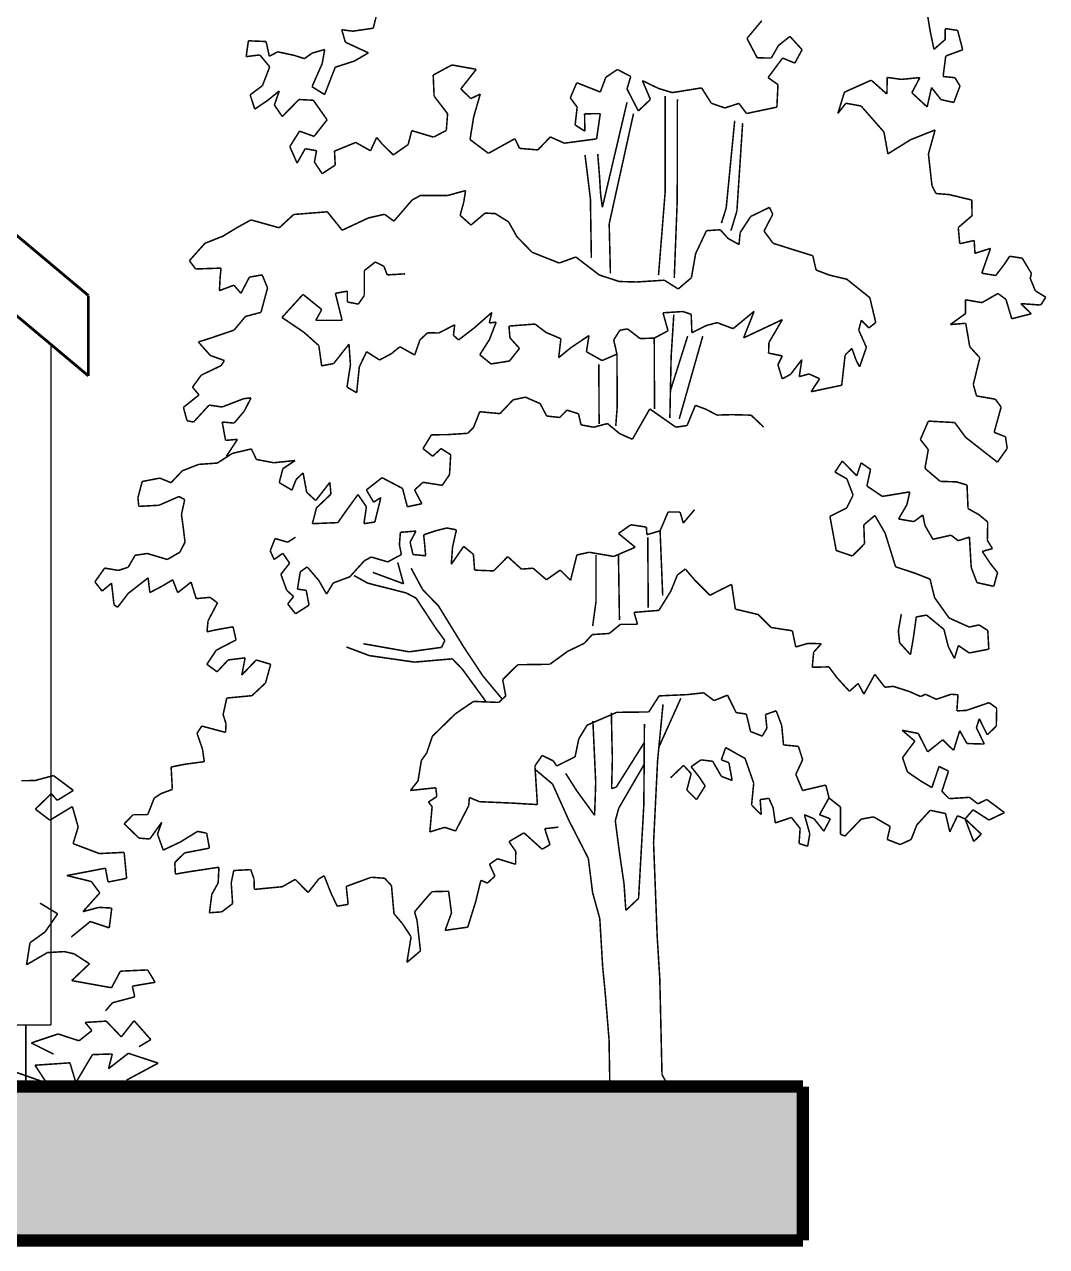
# Model space of a CAD drawing. Extents: x -27.1 to 14.4, y -13.6 to 27.5.
# Drawn here: x -11.464 to -8.144, y 9.44 to 13.411 of the extents above; entities that cross this region are included whole.
import ezdxf

# ---------------------------------------------------------------- set-up
doc = ezdxf.new("R2010")
doc.units = 0
doc.header["$MEASUREMENT"] = 0
for name, color, linetype, lineweight, plot in [('CLOSET', 7, 'Continuous', 0, False), ('CUBIERTAS', 7, 'Continuous', 0, False), ('MUROS_EXTERIORES', 7, 'Continuous', 0, False), ('TRAMAS', 7, 'Continuous', 0, False)]:
    doc.layers.add(name, color=color, linetype=linetype, lineweight=lineweight, plot=plot)

# ---------------------------------------------------------------- blocks, each defined once
blk = doc.blocks.new('FILL_13')
at = {"layer": 'TRAMAS', "linetype": 'Continuous'}
h = blk.add_hatch(dxfattribs=at)
h.set_pattern_fill('PAVIMENTO_MOSAICO_DE_PIEDRA', color=251, scale=0.1, style=0)
h.set_pattern_definition([(0, (0, 0), (0, 0.4), [0.1, -0.3]), (0, (0, 0.1), (0, 0.4), [0.1, -0.3]), (90, (0, 0), (-0.4, 0), [0.1, -0.3]), (90, (0.1, 0), (-0.4, 0), [0.1, -0.3]), (0, (0.2, 0.2), (0, 0.4), [0.1, -0.3]), (0, (0.2, 0.3), (0, 0.4), [0.1, -0.3]), (90, (0.2, 0.2), (-0.4, 0), [0.1, -0.3]), (90, (0.3, 0.2), (-0.4, 0), [0.1, -0.3]), (45, (0.1, 0.1), (-0.2, 0.2), [0.1414214, -0.1414214]), (-45, (0.1, 0), (0.2, 0.2), [0.1414214, -0.1414214])])
h.paths.add_polyline_path([(-23.9128, 9.4598), (-23.9128, 9.9598), (-8.935, 9.9598), (-8.935, 9.4598)], flags=0)
blk = doc.blocks.new('FILL_14')
at = {"layer": 'TRAMAS', "linetype": 'Continuous'}
h = blk.add_hatch(dxfattribs=at)
h.set_pattern_fill('25__', color=251, scale=0.0007, style=0)
h.set_pattern_definition([(0, (0, 0), (0, 0.035), [0, -0.035])])
h.paths.add_polyline_path([(-23.9128, 9.4598), (-23.9128, 9.9598), (-8.935, 9.9598), (-8.935, 9.4598)], flags=0)
blk = doc.blocks.new('FILL_15')
at = {"layer": 'TRAMAS', "linetype": 'Continuous'}
h = blk.add_hatch(dxfattribs=at)
h.set_pattern_fill('ALFOMBRA', color=251, scale=0.006, style=0)
h.set_pattern_definition([(45, (0, 0.3), (-0.0954594, 0.0954594), [0, -0.09, 0, -0.135]), (110, (0.3, 0.3), (-0.1268585, -0.0461727), [0, -0.066, 0, -0.114])])
h.paths.add_polyline_path([(-8.935, 9.9598), (-8.935, 9.4598), (-23.9128, 9.4598), (-23.9128, 9.9598)], flags=0)

msp = doc.modelspace()

# ---------------------------------------------------------------- linework, layer by layer
at = {"color": 0, "linetype": 'Continuous', "const_width": 0.005}
for points in [[(-10.3213, 13.437), (-10.3307, 13.399)], [(-9.1167, 13.3658), (-9.0685, 13.4236)], [(-8.5221, 13.3919), (-8.532, 13.4521)], [(-10.3966, 13.3894), (-10.433, 13.394)], [(-10.433, 13.394), (-10.4213, 13.3536)], [(-10.3307, 13.399), (-10.3966, 13.3894)], [(-8.5093, 13.3303), (-8.5221, 13.3919)], [(-8.4726, 13.3979), (-8.4728, 13.3623)], [(-8.4325, 13.3919), (-8.4726, 13.3979)], [(-8.416, 13.329), (-8.4325, 13.3919)], [(-10.7362, 13.3581), (-10.7434, 13.3066)], [(-10.6787, 13.3557), (-10.7362, 13.3581)], [(-10.6682, 13.3079), (-10.6787, 13.3557)], [(-10.4213, 13.3536), (-10.3463, 13.3189)], [(-9.0834, 13.3026), (-9.1167, 13.3658)], [(-9.0146, 13.3427), (-9.0377, 13.3022)], [(-8.9772, 13.3725), (-9.0146, 13.3427)], [(-8.9377, 13.329), (-8.9772, 13.3725)], [(-8.4728, 13.3623), (-8.5093, 13.3303)], [(-10.7434, 13.3066), (-10.6991, 13.3123)], [(-10.6991, 13.3123), (-10.667, 13.2735)], [(-10.6412, 13.3223), (-10.6682, 13.3079)], [(-10.5871, 13.3107), (-10.6412, 13.3223)], [(-10.5542, 13.3001), (-10.5871, 13.3107)], [(-10.5295, 13.318), (-10.5542, 13.3001)], [(-10.4883, 13.3299), (-10.5295, 13.318)], [(-10.4966, 13.2836), (-10.4883, 13.3299)], [(-10.3463, 13.3189), (-10.392, 13.2923)], [(-9.0377, 13.3022), (-9.0834, 13.3026)], [(-9.0483, 13.2386), (-9.0009, 13.3022)], [(-9.0009, 13.3022), (-8.9614, 13.2855)], [(-8.9614, 13.2855), (-8.9377, 13.329)], [(-8.4796, 13.2421), (-8.4711, 13.3086)], [(-8.4711, 13.3086), (-8.416, 13.329)], [(-10.667, 13.2735), (-10.6906, 13.2123)], [(-10.5296, 13.2089), (-10.4966, 13.2836)], [(-10.4542, 13.2721), (-10.4885, 13.1834)], [(-10.392, 13.2923), (-10.4542, 13.2721)], [(-10.1359, 13.2468), (-10.0753, 13.2796)], [(-10.0753, 13.2796), (-9.9961, 13.2654)], [(-9.9961, 13.2654), (-10.0461, 13.2018)], [(-9.5753, 13.2395), (-9.5377, 13.2648)], [(-9.5377, 13.2648), (-9.4942, 13.2423)], [(-10.133, 13.1783), (-10.1359, 13.2468)], [(-9.593, 13.1917), (-9.5753, 13.2395)], [(-9.4942, 13.2423), (-9.5064, 13.2018)], [(-9.4303, 13.1674), (-9.4564, 13.2286)], [(-9.4564, 13.2286), (-9.4038, 13.2032)], [(-9.016, 13.2157), (-9.0483, 13.2386)], [(-8.8002, 13.1911), (-8.713, 13.2301)], [(-8.713, 13.2301), (-8.6623, 13.185)], [(-8.6623, 13.185), (-8.6611, 13.2391)], [(-8.6611, 13.2391), (-8.6152, 13.2327)], [(-8.6152, 13.2327), (-8.5552, 13.2385)], [(-8.5552, 13.2385), (-8.5812, 13.1893)], [(-8.4412, 13.2382), (-8.4796, 13.2421)], [(-8.4248, 13.2113), (-8.4412, 13.2382)], [(-10.6906, 13.2123), (-10.7306, 13.1825)], [(-10.6728, 13.165), (-10.6359, 13.1951)], [(-10.6359, 13.1951), (-10.6519, 13.1495)], [(-10.4885, 13.1834), (-10.5296, 13.2089)], [(-10.0461, 13.2018), (-10.0138, 13.1703)], [(-10.0138, 13.1703), (-9.983, 13.185)], [(-9.983, 13.185), (-10.0045, 13.1105)], [(-9.6906, 13.1725), (-9.6696, 13.2219)], [(-9.6696, 13.2219), (-9.593, 13.1917)], [(-9.5064, 13.2018), (-9.4697, 13.1302)], [(-9.4038, 13.2032), (-9.3592, 13.1897)], [(-9.3592, 13.1897), (-9.2642, 13.2051)], [(-9.2642, 13.2051), (-9.2323, 13.155)], [(-9.0196, 13.1425), (-9.016, 13.2157)], [(-8.8214, 13.1222), (-8.8002, 13.1911)], [(-8.5812, 13.1893), (-8.5315, 13.1432)], [(-8.5315, 13.1432), (-8.5173, 13.2061)], [(-8.5173, 13.2061), (-8.4867, 13.1671)], [(-8.4449, 13.1576), (-8.4248, 13.2113)], [(-10.7306, 13.1825), (-10.7154, 13.1362)], [(-10.7154, 13.1362), (-10.6728, 13.165)], [(-10.6519, 13.1495), (-10.6261, 13.112)], [(-10.6261, 13.112), (-10.572, 13.1672)], [(-10.572, 13.1672), (-10.5253, 13.165)], [(-10.5253, 13.165), (-10.4806, 13.1013)], [(-10.0891, 13.1212), (-10.133, 13.1783)], [(-9.6683, 13.1426), (-9.6906, 13.1725)], [(-9.5064, 13.1583), (-9.5865, 12.8166)], [(-9.4697, 13.1302), (-9.4303, 13.1674)], [(-9.3827, 13.1783), (-9.3827, 12.8637)], [(-9.3427, 13.168), (-9.3432, 12.8402)], [(-9.2323, 13.155), (-9.1888, 13.1399)], [(-9.1888, 13.1399), (-9.143, 13.1548)], [(-9.143, 13.1548), (-9.1183, 13.1218)], [(-8.7955, 13.1552), (-8.8214, 13.1222)], [(-8.746, 13.1462), (-8.7955, 13.1552)], [(-8.6718, 13.0617), (-8.746, 13.1462)], [(-8.4867, 13.1671), (-8.4449, 13.1576)], [(-10.0933, 13.0667), (-10.0891, 13.1212)], [(-10.0045, 13.1105), (-10.0163, 13.0373)], [(-9.6749, 13.0846), (-9.6683, 13.1426)], [(-9.5933, 13.1214), (-9.6442, 13.1209)], [(-9.6442, 13.1209), (-9.6433, 13.0645)], [(-9.605, 13.0393), (-9.5933, 13.1214)], [(-9.5643, 12.7632), (-9.4853, 13.1214)], [(-9.1183, 13.1218), (-9.0196, 13.1425)], [(-10.5701, 13.0645), (-10.6017, 13.0143)], [(-10.5228, 13.0475), (-10.5701, 13.0645)], [(-10.4806, 13.1013), (-10.5228, 13.0475)], [(-10.2173, 13.021), (-10.2055, 13.0662)], [(-10.2055, 13.0662), (-10.135, 13.0451)], [(-10.135, 13.0451), (-10.0933, 13.0667)], [(-9.6433, 13.0645), (-9.6749, 13.0846)], [(-9.1842, 12.8148), (-9.1566, 13.0987)], [(-9.1494, 12.805), (-9.1308, 13.0905)], [(-8.5056, 13.0683), (-8.5849, 13.0369)], [(-8.5274, 12.9904), (-8.5056, 13.0683)], [(-10.4564, 12.9996), (-10.3877, 13.0278)], [(-10.3877, 13.0278), (-10.3396, 13.0008)], [(-10.3396, 13.0008), (-10.3195, 13.044)], [(-10.3195, 13.044), (-10.3007, 13.0216)], [(-10.0163, 13.0373), (-9.9565, 12.9924)], [(-9.9565, 12.9924), (-9.8706, 13.04)], [(-9.8706, 13.04), (-9.8554, 13.0086)], [(-9.7961, 13.0035), (-9.7554, 13.0457)], [(-9.7554, 13.0457), (-9.7102, 13.0254)], [(-9.7102, 13.0254), (-9.605, 13.0393)], [(-8.659, 12.9907), (-8.6718, 13.0617)], [(-8.5849, 13.0369), (-8.659, 12.9907)], [(-10.6017, 13.0143), (-10.578, 12.9607)], [(-10.578, 12.9607), (-10.5517, 13.0076)], [(-10.5517, 13.0076), (-10.5148, 13.0009)], [(-10.5148, 13.0009), (-10.5218, 12.9638)], [(-10.4542, 12.954), (-10.4564, 12.9996)], [(-10.3007, 13.0216), (-10.2655, 12.9871)], [(-10.2655, 12.9871), (-10.2173, 13.021)], [(-9.8554, 13.0086), (-9.7961, 13.0035)], [(-9.6427, 12.9871), (-9.6253, 12.8451)], [(-9.5958, 12.9198), (-9.6015, 12.99)], [(-8.5158, 12.8873), (-8.5274, 12.9904)], [(-10.5218, 12.9638), (-10.4966, 12.9264)], [(-10.4966, 12.9264), (-10.4542, 12.954)], [(-9.5923, 12.8615), (-9.5958, 12.9198)], [(-10.0895, 12.8552), (-10.0307, 12.8715)], [(-10.0307, 12.8715), (-10.0366, 12.8342)], [(-8.5029, 12.8618), (-8.5158, 12.8873)], [(-10.2635, 12.772), (-10.2046, 12.8405)], [(-10.2046, 12.8405), (-10.1776, 12.8554)], [(-10.1776, 12.8554), (-10.0895, 12.8552)], [(-10.0366, 12.8342), (-10.0484, 12.7909)], [(-9.6253, 12.8451), (-9.6222, 12.6528)], [(-9.5865, 12.8166), (-9.5923, 12.8615)], [(-9.3827, 12.8637), (-9.404, 12.5966)], [(-9.3432, 12.8402), (-9.3529, 12.5874)], [(-8.4608, 12.8585), (-8.5029, 12.8618)], [(-8.3866, 12.8406), (-8.4608, 12.8585)], [(-8.3855, 12.7898), (-8.3866, 12.8406)], [(-10.6361, 12.7504), (-10.589, 12.7937)], [(-10.589, 12.7937), (-10.4797, 12.8024)], [(-10.4797, 12.8024), (-10.4316, 12.7425)], [(-10.3458, 12.7826), (-10.294, 12.7944)], [(-10.294, 12.7944), (-10.2635, 12.772)], [(-10.0484, 12.7909), (-10.0132, 12.7594)], [(-10.0132, 12.7594), (-9.9673, 12.7981)], [(-9.9673, 12.7981), (-9.9344, 12.7966)], [(-9.9344, 12.7966), (-9.891, 12.7696)], [(-9.1842, 12.8148), (-9.1997, 12.7657)], [(-9.1494, 12.805), (-9.1688, 12.7411)], [(-9.1389, 12.7349), (-9.1047, 12.7871)], [(-9.1047, 12.7871), (-9.0436, 12.8168)], [(-9.033, 12.7944), (-9.0613, 12.7399)], [(-9.0436, 12.8168), (-9.033, 12.7944)], [(-8.4304, 12.7514), (-8.3855, 12.7898)], [(-10.8189, 12.7232), (-10.7736, 12.7508)], [(-10.7736, 12.7508), (-10.7277, 12.7761)], [(-10.7277, 12.7761), (-10.6361, 12.7504)], [(-10.4316, 12.7425), (-10.3458, 12.7826)], [(-9.891, 12.7696), (-9.864, 12.7217)], [(-9.5603, 12.6026), (-9.5643, 12.7632)], [(-8.4256, 12.6988), (-8.4304, 12.7514)], [(-10.8771, 12.7002), (-10.8189, 12.7232)], [(-9.864, 12.7217), (-9.8147, 12.6708)], [(-9.2835, 12.6665), (-9.2482, 12.7411)], [(-9.2482, 12.7411), (-9.2035, 12.744)], [(-9.2035, 12.744), (-9.1777, 12.7155)], [(-9.1777, 12.7155), (-9.1425, 12.696)], [(-9.1425, 12.696), (-9.1389, 12.7349)], [(-9.0613, 12.7399), (-9.032, 12.7002)], [(-8.3786, 12.7091), (-8.4256, 12.6988)], [(-8.3763, 12.6673), (-8.3786, 12.7091)], [(-10.9277, 12.6436), (-10.8771, 12.7002)], [(-9.8147, 12.6708), (-9.7267, 12.6359)], [(-9.032, 12.7002), (-8.9756, 12.6822)], [(-8.9756, 12.6822), (-8.9028, 12.6596)], [(-8.3257, 12.6836), (-8.3763, 12.6673)], [(-8.354, 12.603), (-8.3257, 12.6836)], [(-10.9078, 12.6166), (-10.9277, 12.6436)], [(-10.3597, 12.6113), (-10.3238, 12.6394)], [(-10.3238, 12.6394), (-10.2961, 12.6254)], [(-9.7267, 12.6359), (-9.6726, 12.6555)], [(-9.6726, 12.6555), (-9.5963, 12.597)], [(-9.2972, 12.5881), (-9.2835, 12.6665)], [(-8.9028, 12.6596), (-8.8923, 12.6132)], [(-8.2823, 12.6297), (-8.3088, 12.5954)], [(-8.2635, 12.658), (-8.2823, 12.6297)], [(-8.2227, 12.6517), (-8.2635, 12.658)], [(-8.193, 12.6026), (-8.2227, 12.6517)], [(-10.8249, 12.6194), (-10.9078, 12.6166)], [(-10.8303, 12.5462), (-10.8279, 12.591)], [(-10.8279, 12.591), (-10.8249, 12.6194)], [(-10.7329, 12.5902), (-10.7605, 12.5375)], [(-10.6914, 12.5973), (-10.7329, 12.5902)], [(-10.674, 12.5548), (-10.6914, 12.5973)], [(-10.3597, 12.5305), (-10.3597, 12.6113)], [(-10.2961, 12.6254), (-10.2851, 12.5973)], [(-10.2851, 12.5973), (-10.227, 12.6008)], [(-9.5963, 12.597), (-9.5316, 12.5759)], [(-9.3401, 12.5516), (-9.2972, 12.5881)], [(-8.8923, 12.6132), (-8.8488, 12.5967)], [(-8.8488, 12.5967), (-8.7924, 12.5832)], [(-8.3088, 12.5954), (-8.354, 12.603)], [(-8.1966, 12.5862), (-8.193, 12.6026)], [(-10.7833, 12.564), (-10.8303, 12.5462)], [(-10.7605, 12.5375), (-10.7833, 12.564)], [(-10.6953, 12.4756), (-10.674, 12.5548)], [(-9.5316, 12.5759), (-9.4752, 12.5743)], [(-9.4752, 12.5743), (-9.3853, 12.5801)], [(-9.3853, 12.5801), (-9.3401, 12.5516)], [(-8.7924, 12.5832), (-8.7177, 12.5234)], [(-8.1802, 12.5458), (-8.1966, 12.5862)], [(-10.6271, 12.459), (-10.5587, 12.534)], [(-10.5587, 12.534), (-10.4979, 12.4848)], [(-10.4537, 12.5375), (-10.415, 12.5445)], [(-10.4316, 12.4496), (-10.4537, 12.5375)], [(-10.415, 12.5445), (-10.415, 12.5094)], [(-10.415, 12.5094), (-10.3791, 12.5024)], [(-10.3791, 12.5024), (-10.3597, 12.5305)], [(-8.7177, 12.5234), (-8.6984, 12.4426)], [(-8.4071, 12.4716), (-8.4071, 12.5164)], [(-8.4071, 12.5164), (-8.353, 12.5073)], [(-8.353, 12.5073), (-8.3013, 12.5371)], [(-8.3013, 12.5371), (-8.2754, 12.5176)], [(-8.2754, 12.5176), (-8.2567, 12.4548)], [(-8.1462, 12.5248), (-8.1802, 12.5458)], [(-8.1626, 12.4994), (-8.1462, 12.5248)], [(-10.7458, 12.4623), (-10.6953, 12.4756)], [(-10.4979, 12.4848), (-10.5173, 12.4496)], [(-9.9455, 12.4753), (-10.0031, 12.4247)], [(-9.9538, 12.441), (-9.9455, 12.4753)], [(-9.325, 12.4783), (-9.3895, 12.4742)], [(-9.3895, 12.4742), (-9.3732, 12.4157)], [(-9.2979, 12.4693), (-9.325, 12.4783)], [(-9.2957, 12.4095), (-9.2979, 12.4693)], [(-9.0934, 12.4792), (-9.1617, 12.4226)], [(-9.1277, 12.3927), (-9.0934, 12.4792)], [(-8.4561, 12.436), (-8.4071, 12.4716)], [(-8.2567, 12.4548), (-8.1932, 12.4711)], [(-8.1932, 12.4711), (-8.2273, 12.504)], [(-8.2273, 12.504), (-8.1626, 12.4994)], [(-10.7826, 12.418), (-10.7458, 12.4623)], [(-10.556, 12.411), (-10.6271, 12.459)], [(-10.5173, 12.4496), (-10.4316, 12.4496)], [(-10.066, 12.4353), (-10.1177, 12.4085)], [(-10.0702, 12.4009), (-10.066, 12.4353)], [(-9.9314, 12.4439), (-9.9538, 12.441)], [(-9.9532, 12.3872), (-9.9314, 12.4439)], [(-9.8051, 12.4376), (-9.8897, 12.4311)], [(-9.8897, 12.4311), (-9.8868, 12.393)], [(-9.7699, 12.4106), (-9.8051, 12.4376)], [(-9.3544, 12.4679), (-9.363, 12.3328)], [(-9.2475, 12.4333), (-9.2957, 12.4095)], [(-9.2134, 12.4422), (-9.2475, 12.4333)], [(-9.1617, 12.4226), (-9.2134, 12.4422)], [(-9.0018, 12.4521), (-9.1277, 12.3927)], [(-9.0454, 12.3775), (-9.0018, 12.4521)], [(-8.7454, 12.4496), (-8.7537, 12.418)], [(-8.7205, 12.425), (-8.7454, 12.4496)], [(-8.6984, 12.4426), (-8.7205, 12.425)], [(-8.406, 12.4402), (-8.4561, 12.436)], [(-8.3932, 12.364), (-8.406, 12.4402)], [(-10.8987, 12.3793), (-10.8558, 12.3931)], [(-10.8558, 12.3931), (-10.7826, 12.418)], [(-10.5074, 12.3676), (-10.556, 12.411)], [(-10.1542, 12.4093), (-10.1789, 12.3862)], [(-10.1177, 12.4085), (-10.1542, 12.4093)], [(-10.0537, 12.3859), (-10.0702, 12.4009)], [(-10.0031, 12.4247), (-10.0537, 12.3859)], [(-9.8868, 12.393), (-9.8557, 12.3585)], [(-9.7212, 12.3899), (-9.7699, 12.4106)], [(-9.7283, 12.3284), (-9.7212, 12.3899)], [(-9.6299, 12.4004), (-9.6883, 12.3611)], [(-9.6382, 12.3477), (-9.6299, 12.4004)], [(-9.5295, 12.4175), (-9.5496, 12.3862)], [(-9.5048, 12.422), (-9.5295, 12.4175)], [(-9.4638, 12.3905), (-9.5048, 12.422)], [(-9.4179, 12.3919), (-9.4638, 12.3905)], [(-9.3732, 12.4157), (-9.4179, 12.3919)], [(-9.4179, 12.3919), (-9.4171, 12.1617)], [(-9.3093, 12.3985), (-9.3653, 12.2216)], [(-9.2603, 12.3985), (-9.3367, 12.1295)], [(-8.7537, 12.418), (-8.7288, 12.3618)], [(-10.86, 12.3356), (-10.8987, 12.3793)], [(-10.4981, 12.3018), (-10.5074, 12.3676)], [(-10.4095, 12.3723), (-10.4593, 12.3092)], [(-10.4047, 12.3055), (-10.4095, 12.3723)], [(-10.2441, 12.364), (-10.2712, 12.3416)], [(-10.196, 12.337), (-10.2441, 12.364)], [(-10.1789, 12.3862), (-10.196, 12.337)], [(-9.9845, 12.3379), (-9.9532, 12.3872)], [(-9.8557, 12.3585), (-9.8881, 12.3175)], [(-9.6883, 12.3611), (-9.7283, 12.3284)], [(-9.5496, 12.3862), (-9.5391, 12.3399)], [(-9.0466, 12.3431), (-9.0454, 12.3775)], [(-8.7758, 12.3583), (-8.7979, 12.3372)], [(-8.762, 12.3196), (-8.7758, 12.3583)], [(-8.7288, 12.3618), (-8.7509, 12.2985)], [(-8.3604, 12.3281), (-8.3932, 12.364)], [(-10.8142, 12.319), (-10.86, 12.3356)], [(-10.8248, 12.3026), (-10.8142, 12.319)], [(-10.4593, 12.3092), (-10.4981, 12.3018)], [(-10.3523, 12.3478), (-10.3759, 12.2985)], [(-10.31, 12.3208), (-10.3523, 12.3478)], [(-10.2712, 12.3416), (-10.31, 12.3208)], [(-9.9481, 12.308), (-9.9845, 12.3379)], [(-9.8881, 12.3175), (-9.9481, 12.308)], [(-9.5873, 12.319), (-9.6382, 12.3477)], [(-9.5391, 12.3399), (-9.5873, 12.319)], [(-9.5391, 12.3399), (-9.5381, 12.171)], [(-9.363, 12.3328), (-9.3672, 12.1328)], [(-9.002, 12.3341), (-9.0466, 12.3431)], [(-9.0163, 12.3055), (-9.002, 12.3341)], [(-8.9385, 12.322), (-8.9751, 12.2742)], [(-8.9469, 12.2667), (-8.9385, 12.322)], [(-8.7979, 12.3372), (-8.809, 12.2388)], [(-8.7509, 12.2985), (-8.762, 12.3196)], [(-8.3816, 12.2414), (-8.3604, 12.3281)], [(-10.9177, 12.2326), (-10.8895, 12.2714)], [(-10.8895, 12.2714), (-10.8248, 12.3026)], [(-10.4159, 12.2329), (-10.4047, 12.3055)], [(-10.3759, 12.2985), (-10.3846, 12.2142)], [(-9.5979, 12.3071), (-9.597, 12.1129)], [(-9.0021, 12.2594), (-9.0163, 12.3055)], [(-8.9751, 12.2742), (-9.0021, 12.2594)], [(-8.9151, 12.2756), (-8.9469, 12.2667)], [(-8.8808, 12.2598), (-8.9151, 12.2756)], [(-10.8966, 12.2072), (-10.9177, 12.2326)], [(-10.3846, 12.2142), (-10.4159, 12.2329)], [(-8.9085, 12.2177), (-8.8808, 12.2598)], [(-8.809, 12.2388), (-8.9085, 12.2177)], [(-8.3711, 12.204), (-8.3816, 12.2414)], [(-10.9472, 12.1669), (-10.8966, 12.2072)], [(-10.7521, 12.1949), (-10.8215, 12.1681)], [(-10.7274, 12.1978), (-10.7521, 12.1949)], [(-10.7498, 12.1545), (-10.7274, 12.1978)], [(-9.8766, 12.1912), (-9.9189, 12.1465)], [(-9.8366, 12.2001), (-9.8766, 12.1912)], [(-9.7884, 12.1791), (-9.8366, 12.2001)], [(-8.31, 12.1934), (-8.3711, 12.204)], [(-8.2912, 12.168), (-8.31, 12.1934)], [(-10.9355, 12.1236), (-10.9472, 12.1669)], [(-10.8638, 12.1742), (-10.9144, 12.119)], [(-10.8215, 12.1681), (-10.8638, 12.1742)], [(-10.7826, 12.1157), (-10.7498, 12.1545)], [(-9.9847, 12.1527), (-10.0048, 12.1019)], [(-9.9189, 12.1465), (-9.9847, 12.1527)], [(-9.7673, 12.1387), (-9.7884, 12.1791)], [(-9.7015, 12.1579), (-9.725, 12.1341)], [(-9.6639, 12.1459), (-9.7015, 12.1579)], [(-9.5381, 12.171), (-9.5429, 12.1068)], [(-9.4324, 12.1618), (-9.4889, 12.0633)], [(-9.3478, 12.1025), (-9.4324, 12.1618)], [(-9.2843, 12.1734), (-9.3114, 12.1077)], [(-9.2514, 12.1613), (-9.2843, 12.1734)], [(-9.2138, 12.1418), (-9.2514, 12.1613)], [(-8.3137, 12.0859), (-8.2912, 12.168)], [(-10.9144, 12.119), (-10.9355, 12.1236)], [(-10.8103, 12.0595), (-10.8213, 12.1193)], [(-10.8213, 12.1193), (-10.7826, 12.1157)], [(-9.725, 12.1341), (-9.7673, 12.1387)], [(-9.6557, 12.11), (-9.6639, 12.1459)], [(-9.5699, 12.1143), (-9.6146, 12.1024)], [(-9.53, 12.0813), (-9.5699, 12.1143)], [(-9.1668, 12.1432), (-9.2138, 12.1418)], [(-9.1033, 12.1416), (-9.1668, 12.1432)], [(-9.0623, 12.1026), (-9.1033, 12.1416)], [(-8.5535, 12.0625), (-8.5275, 12.1222)], [(-8.5275, 12.1222), (-8.4417, 12.1175)], [(-8.4417, 12.1175), (-8.4066, 12.0696)], [(-10.169, 12.0329), (-10.1416, 12.0777)], [(-10.1416, 12.0777), (-10.0918, 12.0782)], [(-10.0236, 12.0825), (-10.0918, 12.0782)], [(-10.0048, 12.1019), (-10.0236, 12.0825)], [(-9.6146, 12.1024), (-9.6557, 12.11)], [(-9.4889, 12.0633), (-9.53, 12.0813)], [(-9.3114, 12.1077), (-9.3478, 12.1025)], [(-8.2769, 12.0712), (-8.3137, 12.0859)], [(-8.2715, 12.0335), (-8.2769, 12.0712)], [(-10.7716, 12.063), (-10.8103, 12.0595)], [(-10.8076, 12.0082), (-10.7716, 12.063)], [(-10.7888, 12.0171), (-10.7265, 12.0319)], [(-10.7265, 12.0319), (-10.7101, 11.9975)], [(-10.1377, 12.008), (-10.169, 12.0329)], [(-10.1103, 12.0329), (-10.1377, 12.008)], [(-10.079, 12.013), (-10.1103, 12.0329)], [(-8.5277, 12.0296), (-8.5535, 12.0625)], [(-8.4066, 12.0696), (-8.3033, 11.9887)], [(-8.3033, 11.9887), (-8.2715, 12.0335)], [(-10.837, 11.9859), (-10.7888, 12.0171)], [(-10.7101, 11.9975), (-10.6537, 11.9869)], [(-10.6537, 11.9869), (-10.5843, 11.9942)], [(-10.5843, 11.9942), (-10.6243, 11.9674)], [(-10.0829, 11.9483), (-10.079, 12.013)], [(-8.8308, 11.9565), (-8.8072, 11.9924)], [(-8.8072, 11.9924), (-8.7601, 11.9445)], [(-8.5386, 11.9685), (-8.5277, 12.0296)], [(-10.9875, 11.922), (-10.951, 11.9607)], [(-10.951, 11.9607), (-10.8981, 11.9815)], [(-10.8981, 11.9815), (-10.837, 11.9859)], [(-10.6243, 11.9674), (-10.6361, 11.9224)], [(-10.5809, 11.9329), (-10.5585, 11.9538)], [(-10.5585, 11.9538), (-10.5469, 11.891)], [(-8.7922, 11.9346), (-8.8308, 11.9565)], [(-8.7601, 11.9445), (-8.746, 11.9864)], [(-8.746, 11.9864), (-8.7153, 11.9655)], [(-8.7153, 11.9655), (-8.7271, 11.9115)], [(-8.489, 11.9264), (-8.5386, 11.9685)], [(-11.095, 11.8732), (-11.0812, 11.9259)], [(-11.0812, 11.9259), (-11.0239, 11.937)], [(-11.0239, 11.937), (-10.9875, 11.922)], [(-10.6361, 11.9224), (-10.5947, 11.8978)], [(-10.5947, 11.8978), (-10.5809, 11.9329)], [(-10.5175, 11.864), (-10.4716, 11.923)], [(-10.4716, 11.923), (-10.4681, 11.8848)], [(-10.3529, 11.8986), (-10.3021, 11.9384)], [(-10.3021, 11.9384), (-10.2355, 11.9035)], [(-10.1964, 11.8986), (-10.169, 11.9234)], [(-10.169, 11.9234), (-10.1064, 11.9135)], [(-10.1064, 11.9135), (-10.0829, 11.9483)], [(-8.7719, 11.8816), (-8.7922, 11.9346)], [(-8.4362, 11.9248), (-8.489, 11.9264)], [(-8.4019, 11.9145), (-8.4362, 11.9248)], [(-8.3987, 11.838), (-8.4019, 11.9145)], [(-11.0922, 11.8451), (-11.095, 11.8732)], [(-10.9617, 11.8771), (-11.0264, 11.8488)], [(-10.943, 11.8673), (-10.9617, 11.8771)], [(-10.5469, 11.891), (-10.5175, 11.864)], [(-10.4681, 11.8848), (-10.5152, 11.8401)], [(-10.426, 11.8205), (-10.3803, 11.8836)], [(-10.3803, 11.8836), (-10.3529, 11.8438)], [(-10.3295, 11.8588), (-10.3529, 11.8986)], [(-10.306, 11.8737), (-10.3295, 11.8588)], [(-10.3255, 11.7941), (-10.306, 11.8737)], [(-10.2355, 11.9035), (-10.2199, 11.8438)], [(-10.1729, 11.8538), (-10.1964, 11.8986)], [(-8.7931, 11.8396), (-8.7719, 11.8816)], [(-8.7271, 11.9115), (-8.6771, 11.8775)], [(-8.6771, 11.8775), (-8.5878, 11.8923)], [(-8.5878, 11.8923), (-8.5973, 11.8504)], [(-11.0264, 11.8488), (-11.0922, 11.8451)], [(-10.9536, 11.8188), (-10.943, 11.8673)], [(-10.5152, 11.8401), (-10.5283, 11.7889)], [(-10.3529, 11.8438), (-10.3608, 11.7891)], [(-10.2199, 11.8438), (-10.1729, 11.8538)], [(-9.3236, 11.7909), (-9.2871, 11.8342)], [(-8.8473, 11.8126), (-8.7931, 11.8396)], [(-8.5973, 11.8504), (-8.6244, 11.8042)], [(-8.3641, 11.8186), (-8.3987, 11.838)], [(-10.949, 11.7859), (-10.9536, 11.8188)], [(-10.4454, 11.7924), (-10.426, 11.8205)], [(-10.3608, 11.7891), (-10.3255, 11.7941)], [(-9.3989, 11.7657), (-9.3729, 11.8269)], [(-9.3729, 11.8269), (-9.3342, 11.8268)], [(-9.3342, 11.8268), (-9.3236, 11.7909)], [(-8.8267, 11.7016), (-8.8473, 11.8126)], [(-8.7012, 11.8156), (-8.7372, 11.785)], [(-8.6679, 11.758), (-8.7012, 11.8156)], [(-8.6244, 11.8042), (-8.5746, 11.7956)], [(-8.5746, 11.7956), (-8.5456, 11.8174)], [(-8.5456, 11.8174), (-8.5386, 11.7831)], [(-8.3347, 11.7945), (-8.3641, 11.8186)], [(-8.3359, 11.7347), (-8.3347, 11.7945)], [(-10.942, 11.7291), (-10.949, 11.7859)], [(-10.5283, 11.7889), (-10.4454, 11.7924)], [(-10.2425, 11.7608), (-10.2457, 11.7207)], [(-10.192, 11.7648), (-10.2425, 11.7608)], [(-10.211, 11.7287), (-10.192, 11.7648)], [(-10.1275, 11.766), (-10.1668, 11.7528)], [(-10.1275, 11.766), (-10.0911, 11.7749)], [(-10.0911, 11.7749), (-10.0605, 11.7688)], [(-10.0605, 11.7688), (-10.0732, 11.7124)], [(-9.534, 11.7571), (-9.494, 11.7854)], [(-9.4797, 11.7124), (-9.534, 11.7571)], [(-9.494, 11.7854), (-9.4435, 11.7778)], [(-9.4435, 11.7778), (-9.4418, 11.7531)], [(-9.4418, 11.7531), (-9.3989, 11.7657)], [(-9.3989, 11.7657), (-9.3904, 11.5549)], [(-8.7372, 11.785), (-8.735, 11.7238)], [(-8.634, 11.6488), (-8.6679, 11.758)], [(-8.5386, 11.7831), (-8.5128, 11.7382)], [(-10.9585, 11.6963), (-10.942, 11.7291)], [(-10.6653, 11.7007), (-10.6495, 11.7408)], [(-10.6495, 11.7408), (-10.6085, 11.7287)], [(-10.6085, 11.7287), (-10.5832, 11.7448)], [(-10.2457, 11.7207), (-10.2393, 11.6886)], [(-10.2015, 11.6886), (-10.211, 11.7287)], [(-10.1668, 11.7528), (-10.1636, 11.7207)], [(-10.1636, 11.7207), (-10.1605, 11.6846)], [(-10.0771, 11.6568), (-10.0371, 11.715)], [(-10.0371, 11.715), (-10.0054, 11.6895)], [(-9.4389, 11.7449), (-9.4375, 11.5159)], [(-8.735, 11.7238), (-8.7742, 11.6838)], [(-8.5128, 11.7382), (-8.454, 11.7515)], [(-8.454, 11.7515), (-8.4306, 11.7335)], [(-8.4306, 11.7335), (-8.3941, 11.7454)], [(-8.3941, 11.7454), (-8.3884, 11.6467)], [(-8.3194, 11.7078), (-8.3359, 11.7347)], [(-11.1266, 11.6474), (-11.1042, 11.6862)], [(-11.1042, 11.6862), (-11.0643, 11.692)], [(-11.0643, 11.692), (-10.9997, 11.6725)], [(-10.9997, 11.6725), (-10.9585, 11.6963)], [(-10.6526, 11.6726), (-10.6653, 11.7007)], [(-10.6243, 11.6926), (-10.6526, 11.6726)], [(-10.6022, 11.6605), (-10.6243, 11.6926)], [(-10.3371, 11.6806), (-10.3592, 11.6686)], [(-10.2835, 11.6646), (-10.3371, 11.6806)], [(-10.2393, 11.6886), (-10.2835, 11.6646)], [(-10.1605, 11.6846), (-10.2015, 11.6886)], [(-10.0732, 11.7124), (-10.0771, 11.6568)], [(-10.0054, 11.6895), (-10.0014, 11.6379)], [(-9.9397, 11.6355), (-9.8938, 11.6817)], [(-9.8938, 11.6817), (-9.8492, 11.6413)], [(-9.6897, 11.6046), (-9.6693, 11.6872)], [(-9.6693, 11.6872), (-9.6293, 11.696)], [(-9.6293, 11.696), (-9.5494, 11.6824)], [(-9.607, 11.687), (-9.607, 11.5364)], [(-9.5494, 11.6824), (-9.4797, 11.7124)], [(-9.5342, 11.6868), (-9.5309, 11.4763)], [(-8.7742, 11.6838), (-8.8267, 11.7016)], [(-8.3524, 11.6988), (-8.3194, 11.7078)], [(-8.3264, 11.6598), (-8.3524, 11.6988)], [(-11.2348, 11.5998), (-11.203, 11.6446)], [(-11.203, 11.6446), (-11.1584, 11.637)], [(-11.1584, 11.637), (-11.1266, 11.6474)], [(-10.6306, 11.6244), (-10.6022, 11.6605)], [(-10.5454, 11.6485), (-10.5675, 11.6325)], [(-10.5075, 11.6044), (-10.5454, 11.6485)], [(-10.3592, 11.6686), (-10.4066, 11.6164)], [(-10.2322, 11.5936), (-10.2511, 11.6629)], [(-10.17, 11.5743), (-10.2076, 11.6443)], [(-10.0014, 11.6379), (-9.9397, 11.6355)], [(-9.8492, 11.6413), (-9.8116, 11.6442)], [(-9.8116, 11.6442), (-9.7681, 11.6067)], [(-9.7681, 11.6067), (-9.7234, 11.638)], [(-9.7234, 11.638), (-9.6897, 11.6046)], [(-9.3168, 11.6415), (-9.3427, 11.6221)], [(-9.2863, 11.6056), (-9.3168, 11.6415)], [(-8.5706, 11.6277), (-8.634, 11.6488)], [(-8.3884, 11.6467), (-8.3697, 11.5974)], [(-8.3029, 11.6298), (-8.3264, 11.6598)], [(-11.2114, 11.5699), (-11.2348, 11.5998)], [(-11.1807, 11.5956), (-11.2114, 11.5699)], [(-11.1726, 11.5249), (-11.1807, 11.5956)], [(-11.062, 11.6128), (-11.1267, 11.5622)], [(-11.0562, 11.565), (-11.062, 11.6128)], [(-10.9821, 11.6067), (-11.0139, 11.5873)], [(-10.9657, 11.5648), (-10.9821, 11.6067)], [(-10.9222, 11.599), (-10.9657, 11.5648)], [(-10.9058, 11.5452), (-10.9222, 11.599)], [(-10.6116, 11.5723), (-10.6306, 11.6244)], [(-10.5675, 11.6325), (-10.5769, 11.5763)], [(-10.4823, 11.5603), (-10.5075, 11.6044)], [(-10.4602, 11.5964), (-10.4823, 11.5603)], [(-10.4066, 11.6164), (-10.4602, 11.5964)], [(-10.3486, 11.5956), (-10.3929, 11.6202)], [(-10.2241, 11.564), (-10.3486, 11.5956)], [(-10.3321, 11.6307), (-10.2322, 11.5936)], [(-9.3427, 11.6221), (-9.3639, 11.5699)], [(-9.237, 11.5561), (-9.2863, 11.6056)], [(-8.5221, 11.6089), (-8.5706, 11.6277)], [(-8.5072, 11.5484), (-8.5221, 11.6089)], [(-8.3697, 11.5974), (-8.315, 11.5853)], [(-8.315, 11.5853), (-8.3029, 11.6298)], [(-11.1267, 11.5622), (-11.1609, 11.5174)], [(-11.0139, 11.5873), (-11.0562, 11.565)], [(-10.5895, 11.5522), (-10.6116, 11.5723)], [(-10.5769, 11.5763), (-10.5485, 11.5723)], [(-10.5485, 11.5723), (-10.5391, 11.5241)], [(-10.1917, 11.547), (-10.2241, 11.564)], [(-10.1191, 11.5221), (-10.17, 11.5743)], [(-9.3639, 11.5699), (-9.4028, 11.5072)], [(-9.1994, 11.5755), (-9.237, 11.5561)], [(-9.1665, 11.5918), (-9.1994, 11.5755)], [(-9.1545, 11.5112), (-9.1665, 11.5918)], [(-11.1609, 11.5174), (-11.1726, 11.5249)], [(-10.8612, 11.5496), (-10.9058, 11.5452)], [(-10.8672, 11.4734), (-10.8365, 11.5316)], [(-10.8365, 11.5316), (-10.8612, 11.5496)], [(-10.6085, 11.5282), (-10.5895, 11.5522)], [(-10.5832, 11.4961), (-10.6085, 11.5282)], [(-10.5391, 11.5241), (-10.5832, 11.4961)], [(-10.129, 11.4515), (-10.1917, 11.547)], [(-10.0359, 11.3867), (-10.1191, 11.5221)], [(-9.607, 11.5364), (-9.618, 11.456)], [(-8.4603, 11.4825), (-8.5072, 11.5484)], [(-9.4028, 11.5072), (-9.4834, 11.5007)], [(-9.4834, 11.5007), (-9.4724, 11.462)], [(-9.0799, 11.4936), (-9.1545, 11.5112)], [(-9.0384, 11.4515), (-9.0799, 11.4936)], [(-8.6154, 11.4948), (-8.6249, 11.4411)], [(-8.5763, 11.4171), (-8.5668, 11.486)], [(-8.5668, 11.486), (-8.5332, 11.4917)], [(-8.5332, 11.4917), (-8.4768, 11.4452)], [(-8.3948, 11.453), (-8.4603, 11.4825)], [(-10.8707, 11.4375), (-10.8672, 11.4734)], [(-10.8437, 11.4435), (-10.8707, 11.4375)], [(-10.7861, 11.4538), (-10.8437, 11.4435)], [(-10.7762, 11.4112), (-10.7861, 11.4538)], [(-10.0981, 11.4092), (-10.129, 11.4515)], [(-9.5277, 11.462), (-9.5639, 11.4321)], [(-9.4724, 11.462), (-9.5277, 11.462)], [(-8.9693, 11.4409), (-9.0384, 11.4515)], [(-8.9582, 11.3882), (-8.9693, 11.4409)], [(-8.6249, 11.4411), (-8.621, 11.4021)], [(-8.4768, 11.4452), (-8.4631, 11.3901)], [(-8.3628, 11.4599), (-8.3948, 11.453)], [(-8.3346, 11.4419), (-8.3628, 11.4599)], [(-8.3312, 11.3811), (-8.3346, 11.4419)], [(-10.8407, 11.3777), (-10.7762, 11.4112)], [(-10.3625, 11.3987), (-10.214, 11.3725)], [(-10.1086, 11.387), (-10.0981, 11.4092)], [(-9.6451, 11.4002), (-9.6991, 11.3741)], [(-9.6192, 11.4285), (-9.6451, 11.4002)], [(-9.5639, 11.4321), (-9.6192, 11.4285)], [(-8.9188, 11.3999), (-8.9582, 11.3882)], [(-8.8753, 11.3987), (-8.9188, 11.3999)], [(-8.9, 11.3715), (-8.8753, 11.3987)], [(-8.621, 11.4021), (-8.5857, 11.3631)], [(-8.5857, 11.3631), (-8.5763, 11.4171)], [(-10.8711, 11.332), (-10.8407, 11.3777)], [(-10.3431, 11.3601), (-10.4178, 11.3882)], [(-10.1966, 11.339), (-10.3431, 11.3601)], [(-10.214, 11.3725), (-10.1086, 11.387)], [(-9.9742, 11.2938), (-10.0359, 11.3867)], [(-9.6991, 11.3741), (-9.7571, 11.332)], [(-8.9048, 11.3222), (-8.9, 11.3715)], [(-8.4631, 11.3901), (-8.4429, 11.351)], [(-8.4429, 11.351), (-8.4299, 11.3928)], [(-8.4299, 11.3928), (-8.3947, 11.3688)], [(-8.3947, 11.3688), (-8.3312, 11.3811)], [(-10.8379, 11.3074), (-10.8711, 11.332)], [(-10.802, 11.346), (-10.8379, 11.3074)], [(-10.7467, 11.353), (-10.802, 11.346)], [(-10.7578, 11.2968), (-10.7467, 11.353)], [(-10.7108, 11.346), (-10.7578, 11.2968)], [(-10.6638, 11.332), (-10.7108, 11.346)], [(-10.6806, 11.2712), (-10.6638, 11.332)], [(-10.0737, 11.3497), (-10.1966, 11.339)], [(-10.0409, 11.3156), (-10.0737, 11.3497)], [(-9.8614, 11.3305), (-9.9102, 11.2821)], [(-9.7571, 11.332), (-9.8614, 11.3305)], [(-8.8507, 11.3236), (-8.9048, 11.3222)], [(-8.8237, 11.2876), (-8.8507, 11.3236)], [(-9.9638, 11.2097), (-10.0409, 11.3156)], [(-9.9115, 11.2186), (-9.9742, 11.2938)], [(-9.9102, 11.2821), (-9.9003, 11.229)], [(-8.7839, 11.2442), (-8.8237, 11.2876)], [(-8.7015, 11.2993), (-8.7369, 11.2351)], [(-8.6687, 11.2574), (-8.7015, 11.2993)], [(-10.7246, 11.23), (-10.6806, 11.2712)], [(-9.3092, 11.2335), (-9.2575, 11.2394)], [(-9.2575, 11.2394), (-9.2234, 11.2139)], [(-8.7556, 11.2696), (-8.7839, 11.2442)], [(-8.7369, 11.2351), (-8.7556, 11.2696)], [(-8.6416, 11.2603), (-8.6687, 11.2574)], [(-8.5899, 11.2437), (-8.6416, 11.2603)], [(-8.5524, 11.2272), (-8.5899, 11.2437)], [(-10.8183, 11.1684), (-10.8064, 11.2222)], [(-10.8064, 11.2222), (-10.7246, 11.23)], [(-10.0049, 11.2113), (-10.0638, 11.1711)], [(-9.9227, 11.2081), (-10.0049, 11.2113)], [(-9.9003, 11.229), (-9.9227, 11.2081)], [(-9.4356, 11.1771), (-9.402, 11.2293)], [(-9.4071, 11.0183), (-9.3895, 11.2015)], [(-9.403, 11.0624), (-9.3315, 11.2216)], [(-9.402, 11.2293), (-9.3092, 11.2335)], [(-9.2234, 11.2139), (-9.1799, 11.2317)], [(-9.1799, 11.2317), (-9.1518, 11.1749)], [(-8.5371, 11.2347), (-8.5524, 11.2272)], [(-8.5018, 11.2181), (-8.5371, 11.2347)], [(-8.4536, 11.2345), (-8.5018, 11.2181)], [(-8.4313, 11.2329), (-8.4536, 11.2345)], [(-8.4349, 11.1806), (-8.4313, 11.2329)], [(-8.3303, 11.2073), (-8.4044, 11.182)], [(-8.3056, 11.1893), (-8.3303, 11.2073)], [(-10.8089, 11.1385), (-10.8183, 11.1684)], [(-10.0638, 11.1711), (-10.1385, 11.0981)], [(-9.636, 11.1342), (-9.5396, 11.1758)], [(-9.5551, 11.0698), (-9.5572, 11.1744)], [(-9.5396, 11.1758), (-9.4356, 11.1771)], [(-9.1518, 11.1749), (-9.1189, 11.1703)], [(-9.1189, 11.1703), (-9.1049, 11.1135)], [(-9.0566, 11.1687), (-9.0218, 11.1808)], [(-9.052, 11.1238), (-9.0566, 11.1687)], [(-9.0218, 11.1808), (-9.0038, 11.1327)], [(-8.4044, 11.182), (-8.4349, 11.1806)], [(-8.3069, 11.131), (-8.3056, 11.1893)], [(-10.903, 11.1074), (-10.8877, 11.1313)], [(-10.8877, 11.1313), (-10.8103, 11.1105)], [(-10.8103, 11.1105), (-10.8089, 11.1385)], [(-9.6631, 11.0894), (-9.636, 11.1342)], [(-9.6172, 11.1476), (-9.6081, 10.9488)], [(-9.4498, 11.1374), (-9.4517, 10.8757)], [(-9.0673, 11.0985), (-9.052, 11.1238)], [(-9.0038, 11.1327), (-8.998, 11.0699)], [(-8.3715, 11.1259), (-8.3621, 11.155)], [(-8.3458, 11.0728), (-8.3715, 11.1259)], [(-8.3621, 11.155), (-8.3363, 11.1027)], [(-8.3363, 11.1027), (-8.3069, 11.131)], [(-10.8854, 11.0565), (-10.903, 11.1074)], [(-10.1385, 11.0981), (-10.1568, 11.0443)], [(-9.675, 11.0312), (-9.6631, 11.0894)], [(-9.4494, 11.079), (-9.5412, 10.933)], [(-9.1049, 11.1135), (-9.0673, 11.0985)], [(-8.5714, 11.0823), (-8.6127, 11.1176)], [(-8.6127, 11.1176), (-8.5602, 11.107)], [(-8.6114, 11.0286), (-8.5714, 11.0823)], [(-8.5602, 11.107), (-8.5298, 11.0473)], [(-8.5298, 11.0473), (-8.4809, 11.0866)], [(-8.4809, 11.0866), (-8.4457, 11.0521)], [(-8.4457, 11.0521), (-8.4256, 11.1163)], [(-8.4256, 11.1163), (-8.4022, 11.0744)], [(-10.8794, 11.0156), (-10.8854, 11.0565)], [(-10.1568, 11.0443), (-10.1745, 11.019)], [(-9.5539, 11.0264), (-9.5551, 11.0698)], [(-9.1999, 11.0213), (-9.1859, 11.0614)], [(-9.1859, 11.0614), (-9.1228, 11.0258)], [(-8.998, 11.0699), (-8.9498, 11.0653)], [(-8.9498, 11.0653), (-8.9358, 11.0219)], [(-8.4022, 11.0744), (-8.3458, 11.0728)], [(-10.9872, 10.9981), (-10.9407, 11.0074)], [(-10.9407, 11.0074), (-10.8794, 11.0156)], [(-10.1745, 11.019), (-10.1851, 10.9532)], [(-9.8055, 11.0016), (-9.7819, 11.0359)], [(-9.7974, 10.8761), (-9.8055, 11.0016)], [(-9.7819, 11.0359), (-9.7455, 11.0179)], [(-9.7455, 11.0179), (-9.735, 11.0015)], [(-9.735, 11.0015), (-9.675, 11.0312)], [(-9.5564, 10.9278), (-9.5539, 11.0264)], [(-9.5332, 10.8645), (-9.4507, 11.0066)], [(-9.4201, 10.7526), (-9.4071, 11.0183)], [(-9.3646, 10.9634), (-9.3226, 11.0035)], [(-9.3226, 11.0035), (-9.298, 10.9767)], [(-9.298, 10.999), (-9.2665, 11.0213)], [(-9.2735, 10.9678), (-9.298, 10.999)], [(-9.2665, 11.0213), (-9.228, 11.0168)], [(-9.228, 11.0168), (-9.1999, 10.9678)], [(-9.1754, 11.0124), (-9.1999, 11.0213)], [(-9.1649, 10.9545), (-9.1754, 11.0124)], [(-9.1228, 11.0258), (-9.0948, 10.9456)], [(-8.9358, 11.0219), (-8.9582, 10.9742)], [(-8.5956, 10.9823), (-8.6114, 11.0286)], [(-8.4928, 10.9999), (-8.516, 10.9313)], [(-8.4622, 10.9849), (-8.4928, 10.9999)], [(-11.3691, 10.9703), (-11.4294, 10.9542)], [(-11.3047, 10.922), (-11.3691, 10.9703)], [(-10.9832, 10.9253), (-10.9872, 10.9981)], [(-9.8049, 10.9904), (-9.7482, 10.9427)], [(-9.6704, 10.9221), (-9.7056, 10.9775)], [(-9.298, 10.9767), (-9.312, 10.9233)], [(-9.2525, 10.9367), (-9.2735, 10.9678)], [(-9.1999, 10.9678), (-9.1649, 10.9545)], [(-8.9582, 10.9742), (-8.9359, 10.9218)], [(-8.5516, 10.9523), (-8.5956, 10.9823)], [(-8.4835, 10.9192), (-8.4622, 10.9849)], [(-11.4294, 10.9542), (-11.474, 10.9536)], [(-11.357, 10.8898), (-11.3047, 10.922)], [(-11.0196, 10.9119), (-10.9832, 10.9253)], [(-10.1851, 10.9532), (-10.2099, 10.9219)], [(-10.2099, 10.9219), (-10.1276, 10.9307)], [(-10.1276, 10.9307), (-10.1241, 10.9023)], [(-9.7482, 10.9427), (-9.6944, 10.823)], [(-9.6118, 10.8413), (-9.6704, 10.9221)], [(-9.6081, 10.9488), (-9.6094, 10.904)], [(-9.5412, 10.933), (-9.5564, 10.9278)], [(-9.312, 10.9233), (-9.2805, 10.8921)], [(-9.2805, 10.8921), (-9.2525, 10.9367)], [(-9.0948, 10.9456), (-9.1018, 10.8743)], [(-8.9359, 10.9218), (-8.8607, 10.9396)], [(-8.8607, 10.9396), (-8.8502, 10.8977)], [(-8.516, 10.9313), (-8.5516, 10.9523)], [(-8.46, 10.8953), (-8.4835, 10.9192)], [(-11.4282, 10.8613), (-11.3765, 10.9114)], [(-11.3765, 10.9114), (-11.357, 10.8898)], [(-11.0632, 10.8433), (-11.042, 10.897)], [(-11.042, 10.897), (-11.0196, 10.9119)], [(-10.1241, 10.9023), (-10.1512, 10.8844)], [(-10.1512, 10.8844), (-10.1394, 10.8694)], [(-10.0207, 10.8721), (-10.0183, 10.899)], [(-10.0183, 10.899), (-9.9855, 10.8855)], [(-9.9855, 10.8855), (-9.8773, 10.8808)], [(-9.8773, 10.8808), (-9.8515, 10.8792)], [(-9.6094, 10.904), (-9.6118, 10.8413)], [(-9.0738, 10.8921), (-9.0457, 10.8966)], [(-9.0703, 10.8431), (-9.0738, 10.8921)], [(-9.0457, 10.8966), (-9.0317, 10.8654)], [(-8.8811, 10.8431), (-8.8502, 10.8977)], [(-8.8502, 10.8977), (-8.8126, 10.8677)], [(-8.3942, 10.8996), (-8.46, 10.8953)], [(-8.3667, 10.8786), (-8.3942, 10.8996)], [(-8.3378, 10.8927), (-8.3667, 10.8786)], [(-8.2803, 10.85), (-8.3378, 10.8927)], [(-11.3811, 10.8254), (-11.4282, 10.8613)], [(-11.3079, 10.8696), (-11.3811, 10.8254)], [(-11.2891, 10.8031), (-11.3079, 10.8696)], [(-11.1396, 10.8136), (-11.1102, 10.8434)], [(-11.1102, 10.8434), (-11.0632, 10.8433)], [(-10.1394, 10.8694), (-10.1469, 10.7872)], [(-10.0632, 10.7901), (-10.0207, 10.8721)], [(-9.8515, 10.8792), (-9.7974, 10.8761)], [(-9.5444, 10.8236), (-9.5332, 10.8645)], [(-9.4517, 10.8757), (-9.4688, 10.5711)], [(-9.1018, 10.8743), (-9.0703, 10.8431)], [(-9.0317, 10.8654), (-9.0247, 10.8164)], [(-8.9126, 10.7807), (-8.9301, 10.8431)], [(-8.9301, 10.8431), (-8.8986, 10.8297)], [(-8.846, 10.8297), (-8.8811, 10.8431)], [(-8.8126, 10.8677), (-8.8128, 10.7796)], [(-8.5647, 10.8103), (-8.5215, 10.8575)], [(-8.5215, 10.8575), (-8.4717, 10.8469)], [(-8.4717, 10.8469), (-8.4579, 10.7872)], [(-8.4579, 10.7872), (-8.433, 10.8399)], [(-8.433, 10.8399), (-8.4082, 10.8294)], [(-8.4082, 10.8294), (-8.3825, 10.8592)], [(-8.3825, 10.8592), (-8.3308, 10.8258)], [(-8.3308, 10.8258), (-8.2803, 10.85)], [(-11.3056, 10.7492), (-11.2891, 10.8031)], [(-11.0915, 10.7671), (-11.1396, 10.8136)], [(-11.0176, 10.8188), (-11.0563, 10.7641)], [(-11.0314, 10.7801), (-11.0176, 10.8188)], [(-10.1469, 10.7872), (-10.0984, 10.8021)], [(-10.0984, 10.8021), (-10.0632, 10.7901)], [(-9.7294, 10.8027), (-9.7737, 10.7977)], [(-9.6944, 10.823), (-9.632, 10.7011)], [(-9.5311, 10.7214), (-9.5444, 10.8236)], [(-9.0247, 10.8164), (-8.9722, 10.8342)], [(-8.9722, 10.8342), (-8.9441, 10.7985)], [(-8.8986, 10.8297), (-8.867, 10.7896)], [(-8.867, 10.7896), (-8.846, 10.8297)], [(-8.7987, 10.7736), (-8.7457, 10.8287)], [(-8.7457, 10.8287), (-8.7057, 10.8361)], [(-8.7057, 10.8361), (-8.6514, 10.8048)], [(-8.6514, 10.8048), (-8.6612, 10.7628)], [(-8.5836, 10.7626), (-8.5647, 10.8103)], [(-8.4082, 10.8294), (-8.3803, 10.7561)], [(-8.3556, 10.78), (-8.4082, 10.8294)], [(-11.0563, 10.7641), (-11.0915, 10.7671)], [(-11.0128, 10.7281), (-11.0314, 10.7801)], [(-10.9011, 10.7891), (-10.9564, 10.7549)], [(-10.8717, 10.783), (-10.9011, 10.7891)], [(-10.8628, 10.7345), (-10.8717, 10.783)], [(-9.8411, 10.7843), (-9.8898, 10.7555)], [(-9.782, 10.7309), (-9.8411, 10.7843)], [(-9.7737, 10.7977), (-9.7565, 10.746)], [(-8.9441, 10.7985), (-8.9476, 10.7495)], [(-8.9196, 10.7406), (-8.9126, 10.7807)], [(-8.8128, 10.7796), (-8.7987, 10.7736)], [(-8.6612, 10.7628), (-8.6189, 10.7462)], [(-8.6189, 10.7462), (-8.5836, 10.7626)], [(-8.3803, 10.7561), (-8.3556, 10.78)], [(-11.2202, 10.7168), (-11.3056, 10.7492)], [(-11.1398, 10.7209), (-11.2202, 10.7168)], [(-11.1317, 10.6364), (-11.1398, 10.7209)], [(-10.9564, 10.7549), (-11.0128, 10.7281)], [(-10.9435, 10.719), (-10.8628, 10.7345)], [(-9.8898, 10.7555), (-9.8677, 10.7239)], [(-9.8677, 10.7239), (-9.8682, 10.682)], [(-9.7565, 10.746), (-9.782, 10.7309)], [(-9.516, 10.6181), (-9.5311, 10.7214)], [(-9.4084, 10.4474), (-9.4201, 10.7526)], [(-8.9476, 10.7495), (-8.9196, 10.7406)], [(-10.9753, 10.6877), (-10.9435, 10.719)], [(-10.9734, 10.6501), (-10.9753, 10.6877)], [(-9.927, 10.7001), (-9.9529, 10.6822)], [(-9.9529, 10.6822), (-9.9353, 10.6433)], [(-9.8682, 10.682), (-9.927, 10.7001)], [(-9.632, 10.7011), (-9.6183, 10.5906)], [(-11.3258, 10.6454), (-11.2006, 10.6693)], [(-11.2464, 10.6261), (-11.3258, 10.6454)], [(-11.2006, 10.6693), (-11.1921, 10.6243)], [(-10.9295, 10.6577), (-10.9734, 10.6501)], [(-10.8319, 10.6724), (-10.9295, 10.6577)], [(-10.8344, 10.6216), (-10.8319, 10.6724)], [(-10.7838, 10.6618), (-10.792, 10.6215)], [(-10.7285, 10.6647), (-10.7838, 10.6618)], [(-10.718, 10.6347), (-10.7285, 10.6647)], [(-10.49, 10.6447), (-10.507, 10.635)], [(-10.4677, 10.5878), (-10.49, 10.6447)], [(-9.9353, 10.6433), (-9.96, 10.621)], [(-11.2189, 10.589), (-11.2464, 10.6261)], [(-11.1921, 10.6243), (-11.1317, 10.6364)], [(-10.855, 10.5843), (-10.8344, 10.6216)], [(-10.792, 10.6215), (-10.7874, 10.5542)], [(-10.7169, 10.6004), (-10.718, 10.6347)], [(-10.6264, 10.6091), (-10.7169, 10.6004)], [(-10.584, 10.6329), (-10.6264, 10.6091)], [(-10.5421, 10.5904), (-10.584, 10.6329)], [(-10.507, 10.635), (-10.5421, 10.5904)], [(-10.3372, 10.6398), (-10.4183, 10.6101)], [(-10.4183, 10.6101), (-10.4122, 10.5517)], [(-10.2937, 10.6367), (-10.3372, 10.6398)], [(-10.2714, 10.6127), (-10.2937, 10.6367)], [(-10.2634, 10.5216), (-10.2714, 10.6127)], [(-9.9811, 10.63), (-9.9977, 10.5613)], [(-9.96, 10.621), (-9.9811, 10.63)], [(-9.5102, 10.5322), (-9.516, 10.6181)], [(-11.2735, 10.5282), (-11.2189, 10.589)], [(-10.8627, 10.5245), (-10.855, 10.5843)], [(-10.4478, 10.5459), (-10.4677, 10.5878)], [(-10.1622, 10.5677), (-10.1964, 10.5274)], [(-10.1398, 10.593), (-10.1622, 10.5677)], [(-10.0858, 10.5944), (-10.1398, 10.593)], [(-10.0765, 10.5241), (-10.0858, 10.5944)], [(-9.6183, 10.5906), (-9.5948, 10.5056)], [(-9.4688, 10.5711), (-9.5102, 10.5322)], [(-11.3557, 10.5211), (-11.4133, 10.5559)], [(-11.2217, 10.542), (-11.2735, 10.5282)], [(-11.18, 10.5398), (-11.2217, 10.542)], [(-11.1881, 10.4755), (-11.18, 10.5398)], [(-10.8227, 10.5274), (-10.8627, 10.5245)], [(-10.7874, 10.5542), (-10.8227, 10.5274)], [(-10.4122, 10.5517), (-10.4478, 10.5459)], [(-10.1964, 10.5274), (-10.1883, 10.499)], [(-10.0971, 10.4673), (-10.0765, 10.5241)], [(-9.9977, 10.5613), (-10.0237, 10.4777)], [(-11.3966, 10.4622), (-11.3557, 10.5211)], [(-11.3114, 10.4459), (-11.2499, 10.496)], [(-11.2499, 10.496), (-11.1881, 10.4755)], [(-10.2353, 10.4884), (-10.2634, 10.5216)], [(-10.2077, 10.4463), (-10.2353, 10.4884)], [(-10.1883, 10.499), (-10.1773, 10.4006)], [(-9.5948, 10.5056), (-9.5854, 10.3478)], [(-11.4455, 10.4272), (-11.3966, 10.4622)], [(-10.2213, 10.3631), (-10.2077, 10.4463)], [(-10.0237, 10.4777), (-10.0971, 10.4673)], [(-9.3999, 10.3106), (-9.4084, 10.4474)], [(-11.4569, 10.3554), (-11.4455, 10.4272)], [(-11.3892, 10.395), (-11.4569, 10.3554)], [(-11.3342, 10.3983), (-11.3892, 10.395)], [(-11.3024, 10.3911), (-11.3342, 10.3983)], [(-11.2524, 10.3588), (-11.3024, 10.3911)], [(-10.1773, 10.4006), (-10.2213, 10.3631)], [(-11.31, 10.304), (-11.2524, 10.3588)], [(-11.1519, 10.3347), (-11.1807, 10.2809)], [(-11.0634, 10.3387), (-11.1519, 10.3347)], [(-11.0392, 10.2985), (-11.0634, 10.3387)], [(-9.5854, 10.3478), (-9.5773, 10.2654)], [(-11.1807, 10.2809), (-11.31, 10.304)], [(-11.1132, 10.286), (-11.0392, 10.2985)], [(-11.1053, 10.2513), (-11.1132, 10.286)], [(-9.3927, 9.9985), (-9.3999, 10.3106)], [(-11.1776, 10.232), (-11.1053, 10.2513)], [(-9.5773, 10.2654), (-9.5647, 10.1119)], [(-11.2001, 10.206), (-11.1776, 10.232)], [(-11.2665, 10.1681), (-11.198, 10.1723)], [(-11.2444, 10.1416), (-11.2665, 10.1681)], [(-11.198, 10.1723), (-11.1489, 10.1211)], [(-11.1489, 10.1211), (-11.1076, 10.1738)], [(-11.1076, 10.1738), (-11.053, 10.1121)], [(-11.4415, 10.1014), (-11.3544, 10.1307)], [(-11.3544, 10.1307), (-11.2863, 10.1084)], [(-11.2863, 10.1084), (-11.2444, 10.1416)], [(-11.3691, 10.0652), (-11.4415, 10.1014)], [(-11.053, 10.1121), (-11.0915, 10.0893)], [(-9.5647, 10.1119), (-9.5624, 9.9762)], [(-11.2967, 9.9726), (-11.2427, 10.0635)], [(-11.2427, 10.0635), (-11.1781, 10.0657)], [(-11.1906, 10.0177), (-11.1262, 10.0678)], [(-11.1781, 10.0657), (-11.1906, 10.0177)], [(-11.1262, 10.0678), (-11.0293, 10.0358)], [(-11.5204, 10.0166), (-11.3911, 9.971)], [(-11.4294, 10.029), (-11.3159, 10.0368)], [(-11.3911, 9.971), (-11.4294, 10.029)], [(-11.3159, 10.0368), (-11.2967, 9.9726)], [(-11.0293, 10.0358), (-11.1318, 9.9807)], [(-9.5624, 9.9762), (-9.5719, 9.9539)], [(-9.3719, 9.9608), (-9.3927, 9.9985)]]:
    msp.add_lwpolyline(points, dxfattribs=at)
at = {"layer": 'CLOSET', "color": 7, "linetype": 'Continuous', "const_width": 0.005}
msp.add_lwpolyline([(-11.4591, 9.9598), (-11.4591, 10.1598)], dxfattribs=at)
at = {"layer": 'CLOSET', "color": 5, "linetype": 'Continuous', "const_width": 0.04}
for points in [[(-8.935, 9.9598), (-23.9128, 9.9598)], [(-8.935, 9.9598), (-8.935, 9.4598)], [(-8.935, 9.4598), (-23.9128, 9.4598)]]:
    msp.add_lwpolyline(points, dxfattribs=at)
at = {"layer": 'CUBIERTAS', "color": 220, "linetype": 'Continuous', "const_width": 0.009}
for points in [[(-16.7335, 17.1266), (-11.2559, 12.5303)], [(-16.7335, 16.8655), (-11.2559, 12.2692)], [(-11.2559, 12.2692), (-11.2559, 12.5303)]]:
    msp.add_lwpolyline(points, dxfattribs=at)
at = {"layer": 'MUROS_EXTERIORES', "color": 7, "linetype": 'Continuous', "const_width": 0.005}
for points in [[(-11.3775, 10.1598), (-11.3775, 12.3713)], [(-13.4928, 10.1598), (-11.3775, 10.1598)]]:
    msp.add_lwpolyline(points, dxfattribs=at)

# ---------------------------------------------------------------- block references
at = {"layer": 'TRAMAS'}
for name in ['FILL_13', 'FILL_14', 'FILL_15']:
    msp.add_blockref(name, (0, 0), dxfattribs=at)

doc.saveas('drawing.dxf')
